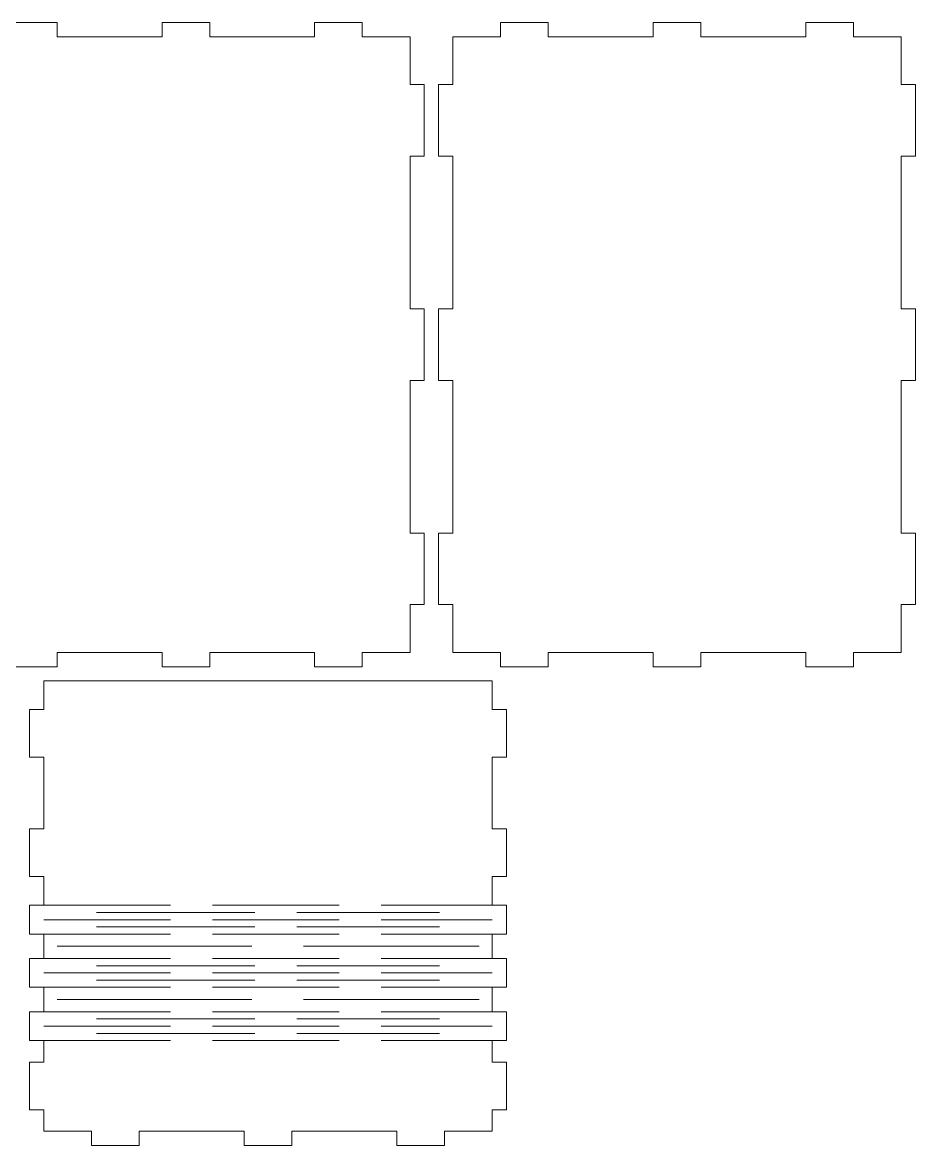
# Model space of a CAD drawing. Header units: millimetres. Extents: x -387 to 387, y -582 to 582.
# Drawn here: x 193.8 to 381.1, y 346.6 to 582 of the extents above; entities that cross this region are included whole.
import ezdxf

# ---------------------------------------------------------------- set-up
doc = ezdxf.new("R2010")
doc.units = ezdxf.units.MM
doc.header["$MEASUREMENT"] = 0
doc.layers.add('Camada 1', color=7, linetype='Continuous')

msp = doc.modelspace()

# ---------------------------------------------------------------- linework, layer by layer
at = {"layer": 'Camada 1', "color": 250, "lineweight": 20}
for points, knots in [([(275.094, 521.9729), (275.094, 521.9729), (275.094, 553.9729), (275.094, 553.9729), (275.094, 553.9729), (275.094, 553.9729), (278.094, 553.9729), (278.094, 553.9729), (278.094, 553.9729), (278.094, 553.9729), (278.094, 568.9729), (278.094, 568.9729), (278.094, 568.9729), (278.094, 568.9729), (275.094, 568.9729), (275.094, 568.9729), (275.094, 568.9729), (275.094, 568.9729), (275.094, 578.9729), (275.094, 578.9729), (275.094, 578.9729), (275.094, 578.9729), (265.094, 578.9729), (265.094, 578.9729), (265.094, 578.9729), (265.094, 578.9729), (265.094, 581.9729), (265.094, 581.9729), (265.094, 581.9729), (265.094, 581.9729), (255.094, 581.9729), (255.094, 581.9729), (255.094, 581.9729), (255.094, 581.9729), (255.094, 578.9729), (255.094, 578.9729), (255.094, 578.9729), (255.094, 578.9729), (233.094, 578.9729), (233.094, 578.9729), (233.094, 578.9729), (233.094, 578.9729), (233.094, 581.9729), (233.094, 581.9729), (233.094, 581.9729), (233.094, 581.9729), (223.094, 581.9729), (223.094, 581.9729), (223.094, 581.9729), (223.094, 581.9729), (223.094, 578.9729), (223.094, 578.9729), (223.094, 578.9729), (223.094, 578.9729), (201.094, 578.9729), (201.094, 578.9729), (201.094, 578.9729), (201.094, 578.9729), (201.094, 581.9729), (201.094, 581.9729), (201.094, 581.9729), (201.094, 581.9729), (191.094, 581.9729), (191.094, 581.9729), (191.094, 581.9729), (191.094, 581.9729), (191.094, 578.9729), (191.094, 578.9729), (191.094, 578.9729), (191.094, 578.9729), (181.094, 578.9729), (181.094, 578.9729), (181.094, 578.9729), (181.094, 578.9729), (181.094, 568.9729), (181.094, 568.9729), (181.094, 568.9729), (181.094, 568.9729), (178.094, 568.9729), (178.094, 568.9729), (178.094, 568.9729), (178.094, 568.9729), (178.094, 553.9729), (178.094, 553.9729), (178.094, 553.9729), (178.094, 553.9729), (181.094, 553.9729), (181.094, 553.9729), (181.094, 553.9729), (181.094, 553.9729), (181.094, 521.9729), (181.094, 521.9729), (181.094, 521.9729), (181.094, 521.9729), (178.094, 521.9729), (178.094, 521.9729), (178.094, 521.9729), (178.094, 521.9729), (178.094, 506.9729), (178.094, 506.9729), (178.094, 506.9729), (178.094, 506.9729), (181.094, 506.9729), (181.094, 506.9729), (181.094, 506.9729), (181.094, 506.9729), (181.094, 474.9729), (181.094, 474.9729), (181.094, 474.9729), (181.094, 474.9729), (178.094, 474.9729), (178.094, 474.9729), (178.094, 474.9729), (178.094, 474.9729), (178.094, 459.9729), (178.094, 459.9729), (178.094, 459.9729), (178.094, 459.9729), (181.094, 459.9729), (181.094, 459.9729), (181.094, 459.9729), (181.094, 459.9729), (181.094, 449.9729), (181.094, 449.9729), (181.094, 449.9729), (181.094, 449.9729), (191.094, 449.9729), (191.094, 449.9729), (191.094, 449.9729), (191.094, 449.9729), (191.094, 446.9729), (191.094, 446.9729), (191.094, 446.9729), (191.094, 446.9729), (201.094, 446.9729), (201.094, 446.9729), (201.094, 446.9729), (201.094, 446.9729), (201.094, 449.9729), (201.094, 449.9729), (201.094, 449.9729), (201.094, 449.9729), (223.094, 449.9729), (223.094, 449.9729), (223.094, 449.9729), (223.094, 449.9729), (223.094, 446.9729), (223.094, 446.9729), (223.094, 446.9729), (223.094, 446.9729), (233.094, 446.9729), (233.094, 446.9729), (233.094, 446.9729), (233.094, 446.9729), (233.094, 449.9729), (233.094, 449.9729), (233.094, 449.9729), (233.094, 449.9729), (255.094, 449.9729), (255.094, 449.9729), (255.094, 449.9729), (255.094, 449.9729), (255.094, 446.9729), (255.094, 446.9729), (255.094, 446.9729), (255.094, 446.9729), (265.094, 446.9729), (265.094, 446.9729), (265.094, 446.9729), (265.094, 446.9729), (265.094, 449.9729), (265.094, 449.9729), (265.094, 449.9729), (265.094, 449.9729), (275.094, 449.9729), (275.094, 449.9729), (275.094, 449.9729), (275.094, 449.9729), (275.094, 459.9729), (275.094, 459.9729), (275.094, 459.9729), (275.094, 459.9729), (278.094, 459.9729), (278.094, 459.9729), (278.094, 459.9729), (278.094, 459.9729), (278.094, 474.9729), (278.094, 474.9729), (278.094, 474.9729), (278.094, 474.9729), (275.094, 474.9729), (275.094, 474.9729), (275.094, 474.9729), (275.094, 474.9729), (275.094, 506.9729), (275.094, 506.9729), (275.094, 506.9729), (275.094, 506.9729), (278.094, 506.9729), (278.094, 506.9729), (278.094, 506.9729), (278.094, 506.9729), (278.094, 521.9729), (278.094, 521.9729), (278.094, 521.9729), (278.094, 521.9729), (275.094, 521.9729), (275.094, 521.9729)], [0, 0, 0, 0, 0.01886792, 0.01886792, 0.01886792, 0.01886792, 0.03773585, 0.03773585, 0.03773585, 0.03773585, 0.05660377, 0.05660377, 0.05660377, 0.05660377, 0.0754717, 0.0754717, 0.0754717, 0.0754717, 0.09433962, 0.09433962, 0.09433962, 0.09433962, 0.11320755, 0.11320755, 0.11320755, 0.11320755, 0.13207547, 0.13207547, 0.13207547, 0.13207547, 0.1509434, 0.1509434, 0.1509434, 0.1509434, 0.16981132, 0.16981132, 0.16981132, 0.16981132, 0.18867925, 0.18867925, 0.18867925, 0.18867925, 0.20754717, 0.20754717, 0.20754717, 0.20754717, 0.22641509, 0.22641509, 0.22641509, 0.22641509, 0.24528302, 0.24528302, 0.24528302, 0.24528302, 0.26415094, 0.26415094, 0.26415094, 0.26415094, 0.28301887, 0.28301887, 0.28301887, 0.28301887, 0.30188679, 0.30188679, 0.30188679, 0.30188679, 0.32075472, 0.32075472, 0.32075472, 0.32075472, 0.33962264, 0.33962264, 0.33962264, 0.33962264, 0.35849057, 0.35849057, 0.35849057, 0.35849057, 0.37735849, 0.37735849, 0.37735849, 0.37735849, 0.39622642, 0.39622642, 0.39622642, 0.39622642, 0.41509434, 0.41509434, 0.41509434, 0.41509434, 0.43396226, 0.43396226, 0.43396226, 0.43396226, 0.45283019, 0.45283019, 0.45283019, 0.45283019, 0.47169811, 0.47169811, 0.47169811, 0.47169811, 0.49056604, 0.49056604, 0.49056604, 0.49056604, 0.50943396, 0.50943396, 0.50943396, 0.50943396, 0.52830189, 0.52830189, 0.52830189, 0.52830189, 0.54716981, 0.54716981, 0.54716981, 0.54716981, 0.56603774, 0.56603774, 0.56603774, 0.56603774, 0.58490566, 0.58490566, 0.58490566, 0.58490566, 0.60377358, 0.60377358, 0.60377358, 0.60377358, 0.62264151, 0.62264151, 0.62264151, 0.62264151, 0.64150943, 0.64150943, 0.64150943, 0.64150943, 0.66037736, 0.66037736, 0.66037736, 0.66037736, 0.67924528, 0.67924528, 0.67924528, 0.67924528, 0.69811321, 0.69811321, 0.69811321, 0.69811321, 0.71698113, 0.71698113, 0.71698113, 0.71698113, 0.73584906, 0.73584906, 0.73584906, 0.73584906, 0.75471698, 0.75471698, 0.75471698, 0.75471698, 0.77358491, 0.77358491, 0.77358491, 0.77358491, 0.79245283, 0.79245283, 0.79245283, 0.79245283, 0.81132075, 0.81132075, 0.81132075, 0.81132075, 0.83018868, 0.83018868, 0.83018868, 0.83018868, 0.8490566, 0.8490566, 0.8490566, 0.8490566, 0.86792453, 0.86792453, 0.86792453, 0.86792453, 0.88679245, 0.88679245, 0.88679245, 0.88679245, 0.90566038, 0.90566038, 0.90566038, 0.90566038, 0.9245283, 0.9245283, 0.9245283, 0.9245283, 0.94339623, 0.94339623, 0.94339623, 0.94339623, 0.96226415, 0.96226415, 0.96226415, 0.96226415, 1, 1, 1, 1]), ([(284.094, 521.9729), (284.094, 521.9729), (284.094, 553.9729), (284.094, 553.9729), (284.094, 553.9729), (284.094, 553.9729), (281.094, 553.9729), (281.094, 553.9729), (281.094, 553.9729), (281.094, 553.9729), (281.094, 568.9729), (281.094, 568.9729), (281.094, 568.9729), (281.094, 568.9729), (284.094, 568.9729), (284.094, 568.9729), (284.094, 568.9729), (284.094, 568.9729), (284.094, 578.9729), (284.094, 578.9729), (284.094, 578.9729), (284.094, 578.9729), (294.094, 578.9729), (294.094, 578.9729), (294.094, 578.9729), (294.094, 578.9729), (294.094, 581.9729), (294.094, 581.9729), (294.094, 581.9729), (294.094, 581.9729), (304.094, 581.9729), (304.094, 581.9729), (304.094, 581.9729), (304.094, 581.9729), (304.094, 578.9729), (304.094, 578.9729), (304.094, 578.9729), (304.094, 578.9729), (326.094, 578.9729), (326.094, 578.9729), (326.094, 578.9729), (326.094, 578.9729), (326.094, 581.9729), (326.094, 581.9729), (326.094, 581.9729), (326.094, 581.9729), (336.094, 581.9729), (336.094, 581.9729), (336.094, 581.9729), (336.094, 581.9729), (336.094, 578.9729), (336.094, 578.9729), (336.094, 578.9729), (336.094, 578.9729), (358.094, 578.9729), (358.094, 578.9729), (358.094, 578.9729), (358.094, 578.9729), (358.094, 581.9729), (358.094, 581.9729), (358.094, 581.9729), (358.094, 581.9729), (368.094, 581.9729), (368.094, 581.9729), (368.094, 581.9729), (368.094, 581.9729), (368.094, 578.9729), (368.094, 578.9729), (368.094, 578.9729), (368.094, 578.9729), (378.094, 578.9729), (378.094, 578.9729), (378.094, 578.9729), (378.094, 578.9729), (378.094, 568.9729), (378.094, 568.9729), (378.094, 568.9729), (378.094, 568.9729), (381.094, 568.9729), (381.094, 568.9729), (381.094, 568.9729), (381.094, 568.9729), (381.094, 553.9729), (381.094, 553.9729), (381.094, 553.9729), (381.094, 553.9729), (378.094, 553.9729), (378.094, 553.9729), (378.094, 553.9729), (378.094, 553.9729), (378.094, 521.9729), (378.094, 521.9729), (378.094, 521.9729), (378.094, 521.9729), (381.094, 521.9729), (381.094, 521.9729), (381.094, 521.9729), (381.094, 521.9729), (381.094, 506.9729), (381.094, 506.9729), (381.094, 506.9729), (381.094, 506.9729), (378.094, 506.9729), (378.094, 506.9729), (378.094, 506.9729), (378.094, 506.9729), (378.094, 474.9729), (378.094, 474.9729), (378.094, 474.9729), (378.094, 474.9729), (381.094, 474.9729), (381.094, 474.9729), (381.094, 474.9729), (381.094, 474.9729), (381.094, 459.9729), (381.094, 459.9729), (381.094, 459.9729), (381.094, 459.9729), (378.094, 459.9729), (378.094, 459.9729), (378.094, 459.9729), (378.094, 459.9729), (378.094, 449.9729), (378.094, 449.9729), (378.094, 449.9729), (378.094, 449.9729), (368.094, 449.9729), (368.094, 449.9729), (368.094, 449.9729), (368.094, 449.9729), (368.094, 446.9729), (368.094, 446.9729), (368.094, 446.9729), (368.094, 446.9729), (358.094, 446.9729), (358.094, 446.9729), (358.094, 446.9729), (358.094, 446.9729), (358.094, 449.9729), (358.094, 449.9729), (358.094, 449.9729), (358.094, 449.9729), (336.094, 449.9729), (336.094, 449.9729), (336.094, 449.9729), (336.094, 449.9729), (336.094, 446.9729), (336.094, 446.9729), (336.094, 446.9729), (336.094, 446.9729), (326.094, 446.9729), (326.094, 446.9729), (326.094, 446.9729), (326.094, 446.9729), (326.094, 449.9729), (326.094, 449.9729), (326.094, 449.9729), (326.094, 449.9729), (304.094, 449.9729), (304.094, 449.9729), (304.094, 449.9729), (304.094, 449.9729), (304.094, 446.9729), (304.094, 446.9729), (304.094, 446.9729), (304.094, 446.9729), (294.094, 446.9729), (294.094, 446.9729), (294.094, 446.9729), (294.094, 446.9729), (294.094, 449.9729), (294.094, 449.9729), (294.094, 449.9729), (294.094, 449.9729), (284.094, 449.9729), (284.094, 449.9729), (284.094, 449.9729), (284.094, 449.9729), (284.094, 459.9729), (284.094, 459.9729), (284.094, 459.9729), (284.094, 459.9729), (281.094, 459.9729), (281.094, 459.9729), (281.094, 459.9729), (281.094, 459.9729), (281.094, 474.9729), (281.094, 474.9729), (281.094, 474.9729), (281.094, 474.9729), (284.094, 474.9729), (284.094, 474.9729), (284.094, 474.9729), (284.094, 474.9729), (284.094, 506.9729), (284.094, 506.9729), (284.094, 506.9729), (284.094, 506.9729), (281.094, 506.9729), (281.094, 506.9729), (281.094, 506.9729), (281.094, 506.9729), (281.094, 521.9729), (281.094, 521.9729), (281.094, 521.9729), (281.094, 521.9729), (284.094, 521.9729), (284.094, 521.9729)], [0, 0, 0, 0, 0.01886792, 0.01886792, 0.01886792, 0.01886792, 0.03773585, 0.03773585, 0.03773585, 0.03773585, 0.05660377, 0.05660377, 0.05660377, 0.05660377, 0.0754717, 0.0754717, 0.0754717, 0.0754717, 0.09433962, 0.09433962, 0.09433962, 0.09433962, 0.11320755, 0.11320755, 0.11320755, 0.11320755, 0.13207547, 0.13207547, 0.13207547, 0.13207547, 0.1509434, 0.1509434, 0.1509434, 0.1509434, 0.16981132, 0.16981132, 0.16981132, 0.16981132, 0.18867925, 0.18867925, 0.18867925, 0.18867925, 0.20754717, 0.20754717, 0.20754717, 0.20754717, 0.22641509, 0.22641509, 0.22641509, 0.22641509, 0.24528302, 0.24528302, 0.24528302, 0.24528302, 0.26415094, 0.26415094, 0.26415094, 0.26415094, 0.28301887, 0.28301887, 0.28301887, 0.28301887, 0.30188679, 0.30188679, 0.30188679, 0.30188679, 0.32075472, 0.32075472, 0.32075472, 0.32075472, 0.33962264, 0.33962264, 0.33962264, 0.33962264, 0.35849057, 0.35849057, 0.35849057, 0.35849057, 0.37735849, 0.37735849, 0.37735849, 0.37735849, 0.39622642, 0.39622642, 0.39622642, 0.39622642, 0.41509434, 0.41509434, 0.41509434, 0.41509434, 0.43396226, 0.43396226, 0.43396226, 0.43396226, 0.45283019, 0.45283019, 0.45283019, 0.45283019, 0.47169811, 0.47169811, 0.47169811, 0.47169811, 0.49056604, 0.49056604, 0.49056604, 0.49056604, 0.50943396, 0.50943396, 0.50943396, 0.50943396, 0.52830189, 0.52830189, 0.52830189, 0.52830189, 0.54716981, 0.54716981, 0.54716981, 0.54716981, 0.56603774, 0.56603774, 0.56603774, 0.56603774, 0.58490566, 0.58490566, 0.58490566, 0.58490566, 0.60377358, 0.60377358, 0.60377358, 0.60377358, 0.62264151, 0.62264151, 0.62264151, 0.62264151, 0.64150943, 0.64150943, 0.64150943, 0.64150943, 0.66037736, 0.66037736, 0.66037736, 0.66037736, 0.67924528, 0.67924528, 0.67924528, 0.67924528, 0.69811321, 0.69811321, 0.69811321, 0.69811321, 0.71698113, 0.71698113, 0.71698113, 0.71698113, 0.73584906, 0.73584906, 0.73584906, 0.73584906, 0.75471698, 0.75471698, 0.75471698, 0.75471698, 0.77358491, 0.77358491, 0.77358491, 0.77358491, 0.79245283, 0.79245283, 0.79245283, 0.79245283, 0.81132075, 0.81132075, 0.81132075, 0.81132075, 0.83018868, 0.83018868, 0.83018868, 0.83018868, 0.8490566, 0.8490566, 0.8490566, 0.8490566, 0.86792453, 0.86792453, 0.86792453, 0.86792453, 0.88679245, 0.88679245, 0.88679245, 0.88679245, 0.90566038, 0.90566038, 0.90566038, 0.90566038, 0.9245283, 0.9245283, 0.9245283, 0.9245283, 0.94339623, 0.94339623, 0.94339623, 0.94339623, 0.96226415, 0.96226415, 0.96226415, 0.96226415, 1, 1, 1, 1]), ([(295.3318, 402.9731), (295.3318, 402.9731), (295.3318, 412.973), (295.3318, 412.973), (295.3318, 412.973), (295.3318, 412.973), (292.3318, 412.973), (292.3318, 412.973), (292.3318, 412.973), (292.3318, 412.973), (292.3318, 427.973), (292.3318, 427.973), (292.3318, 427.973), (292.3318, 427.973), (295.3318, 427.973), (295.3318, 427.973), (295.3318, 427.973), (295.3318, 427.973), (295.3318, 437.9729), (295.3318, 437.9729), (295.3318, 437.9729), (295.3318, 437.9729), (292.3318, 437.9729), (292.3318, 437.9729), (292.3318, 437.9729), (292.3318, 437.9729), (292.3318, 443.9729), (292.3318, 443.9729), (292.3318, 443.9729), (292.3318, 443.9729), (198.3322, 443.9729), (198.3322, 443.9729), (198.3322, 443.9729), (198.3322, 443.9729), (198.3322, 437.9729), (198.3322, 437.9729), (198.3322, 437.9729), (198.3322, 437.9729), (195.3322, 437.9729), (195.3322, 437.9729), (195.3322, 437.9729), (195.3322, 437.9729), (195.3322, 427.973), (195.3322, 427.973), (195.3322, 427.973), (195.3322, 427.973), (198.3322, 427.973), (198.3322, 427.973), (198.3322, 427.973), (198.3322, 427.973), (198.3322, 412.973), (198.3322, 412.973), (198.3322, 412.973), (198.3322, 412.973), (195.3322, 412.973), (195.3322, 412.973), (195.3322, 412.973), (195.3322, 412.973), (195.3322, 402.9731), (195.3322, 402.9731), (195.3322, 402.9731), (195.3322, 402.9731), (198.3322, 402.9731), (198.3322, 402.9731), (198.3322, 402.9731), (198.3322, 402.9731), (198.3322, 396.9731), (198.3322, 396.9731), (198.3322, 396.9731), (198.3322, 396.9731), (195.3322, 396.9731), (195.3322, 396.9731), (195.3322, 396.9731), (195.3322, 396.9731), (195.3322, 390.9283), (195.3322, 390.9283), (195.3322, 390.9283), (195.3322, 390.9283), (198.3322, 390.9283), (198.3322, 390.9283), (198.3322, 390.9283), (198.3322, 390.9283), (198.3322, 385.8191), (198.3322, 385.8191), (198.3322, 385.8191), (198.3322, 385.8191), (195.3322, 385.8191), (195.3322, 385.8191), (195.3322, 385.8191), (195.3322, 385.8191), (195.3322, 379.7744), (195.3322, 379.7744), (195.3322, 379.7744), (195.3322, 379.7744), (198.3322, 379.7744), (198.3322, 379.7744), (198.3322, 379.7744), (198.3322, 379.7744), (198.3322, 374.6652), (198.3322, 374.6652), (198.3322, 374.6652), (198.3322, 374.6652), (195.3322, 374.6652), (195.3322, 374.6652), (195.3322, 374.6652), (195.3322, 374.6652), (195.3322, 368.6204), (195.3322, 368.6204), (195.3322, 368.6204), (195.3322, 368.6204), (198.3322, 368.6204), (198.3322, 368.6204), (198.3322, 368.6204), (198.3322, 368.6204), (198.3322, 364.1204), (198.3322, 364.1204), (198.3322, 364.1204), (198.3322, 364.1204), (195.3322, 364.1204), (195.3322, 364.1204), (195.3322, 364.1204), (195.3322, 364.1204), (195.3322, 354.1205), (195.3322, 354.1205), (195.3322, 354.1205), (195.3322, 354.1205), (198.3322, 354.1205), (198.3322, 354.1205), (198.3322, 354.1205), (198.3322, 354.1205), (198.3322, 349.6205), (198.3322, 349.6205), (198.3322, 349.6205), (198.3322, 349.6205), (208.3321, 349.6205), (208.3321, 349.6205), (208.3321, 349.6205), (208.3321, 349.6205), (208.3321, 346.6205), (208.3321, 346.6205), (208.3321, 346.6205), (208.3321, 346.6205), (218.3321, 346.6205), (218.3321, 346.6205), (218.3321, 346.6205), (218.3321, 346.6205), (218.3321, 349.6205), (218.3321, 349.6205), (218.3321, 349.6205), (218.3321, 349.6205), (240.332, 349.6205), (240.332, 349.6205), (240.332, 349.6205), (240.332, 349.6205), (240.332, 346.6205), (240.332, 346.6205), (240.332, 346.6205), (240.332, 346.6205), (250.332, 346.6205), (250.332, 346.6205), (250.332, 346.6205), (250.332, 346.6205), (250.332, 349.6205), (250.332, 349.6205), (250.332, 349.6205), (250.332, 349.6205), (272.3319, 349.6205), (272.3319, 349.6205), (272.3319, 349.6205), (272.3319, 349.6205), (272.3319, 346.6205), (272.3319, 346.6205), (272.3319, 346.6205), (272.3319, 346.6205), (282.3319, 346.6205), (282.3319, 346.6205), (282.3319, 346.6205), (282.3319, 346.6205), (282.3319, 349.6205), (282.3319, 349.6205), (282.3319, 349.6205), (282.3319, 349.6205), (292.3318, 349.6205), (292.3318, 349.6205), (292.3318, 349.6205), (292.3318, 349.6205), (292.3318, 354.1205), (292.3318, 354.1205), (292.3318, 354.1205), (292.3318, 354.1205), (295.3318, 354.1205), (295.3318, 354.1205), (295.3318, 354.1205), (295.3318, 354.1205), (295.3318, 364.1204), (295.3318, 364.1204), (295.3318, 364.1204), (295.3318, 364.1204), (292.3318, 364.1204), (292.3318, 364.1204), (292.3318, 364.1204), (292.3318, 364.1204), (292.3318, 368.6204), (292.3318, 368.6204), (292.3318, 368.6204), (292.3318, 368.6204), (295.3318, 368.6204), (295.3318, 368.6204), (295.3318, 368.6204), (295.3318, 368.6204), (295.3318, 374.6652), (295.3318, 374.6652), (295.3318, 374.6652), (295.3318, 374.6652), (292.3318, 374.6652), (292.3318, 374.6652), (292.3318, 374.6652), (292.3318, 374.6652), (292.3318, 379.7744), (292.3318, 379.7744), (292.3318, 379.7744), (292.3318, 379.7744), (295.3318, 379.7744), (295.3318, 379.7744), (295.3318, 379.7744), (295.3318, 379.7744), (295.3318, 385.8191), (295.3318, 385.8191), (295.3318, 385.8191), (295.3318, 385.8191), (292.3318, 385.8191), (292.3318, 385.8191), (292.3318, 385.8191), (292.3318, 385.8191), (292.3318, 390.9283), (292.3318, 390.9283), (292.3318, 390.9283), (292.3318, 390.9283), (295.3318, 390.9283), (295.3318, 390.9283), (295.3318, 390.9283), (295.3318, 390.9283), (295.3318, 396.9731), (295.3318, 396.9731), (295.3318, 396.9731), (295.3318, 396.9731), (292.3318, 396.9731), (292.3318, 396.9731), (292.3318, 396.9731), (292.3318, 396.9731), (292.3318, 402.9731), (292.3318, 402.9731), (292.3318, 402.9731), (292.3318, 402.9731), (295.3318, 402.9731), (295.3318, 402.9731)], [0, 0, 0, 0, 0.01538462, 0.01538462, 0.01538462, 0.01538462, 0.03076923, 0.03076923, 0.03076923, 0.03076923, 0.04615385, 0.04615385, 0.04615385, 0.04615385, 0.06153846, 0.06153846, 0.06153846, 0.06153846, 0.07692308, 0.07692308, 0.07692308, 0.07692308, 0.09230769, 0.09230769, 0.09230769, 0.09230769, 0.10769231, 0.10769231, 0.10769231, 0.10769231, 0.12307692, 0.12307692, 0.12307692, 0.12307692, 0.13846154, 0.13846154, 0.13846154, 0.13846154, 0.15384615, 0.15384615, 0.15384615, 0.15384615, 0.16923077, 0.16923077, 0.16923077, 0.16923077, 0.18461538, 0.18461538, 0.18461538, 0.18461538, 0.2, 0.2, 0.2, 0.2, 0.21538462, 0.21538462, 0.21538462, 0.21538462, 0.23076923, 0.23076923, 0.23076923, 0.23076923, 0.24615385, 0.24615385, 0.24615385, 0.24615385, 0.26153846, 0.26153846, 0.26153846, 0.26153846, 0.27692308, 0.27692308, 0.27692308, 0.27692308, 0.29230769, 0.29230769, 0.29230769, 0.29230769, 0.30769231, 0.30769231, 0.30769231, 0.30769231, 0.32307692, 0.32307692, 0.32307692, 0.32307692, 0.33846154, 0.33846154, 0.33846154, 0.33846154, 0.35384615, 0.35384615, 0.35384615, 0.35384615, 0.36923077, 0.36923077, 0.36923077, 0.36923077, 0.38461538, 0.38461538, 0.38461538, 0.38461538, 0.4, 0.4, 0.4, 0.4, 0.41538462, 0.41538462, 0.41538462, 0.41538462, 0.43076923, 0.43076923, 0.43076923, 0.43076923, 0.44615385, 0.44615385, 0.44615385, 0.44615385, 0.46153846, 0.46153846, 0.46153846, 0.46153846, 0.47692308, 0.47692308, 0.47692308, 0.47692308, 0.49230769, 0.49230769, 0.49230769, 0.49230769, 0.50769231, 0.50769231, 0.50769231, 0.50769231, 0.52307692, 0.52307692, 0.52307692, 0.52307692, 0.53846154, 0.53846154, 0.53846154, 0.53846154, 0.55384615, 0.55384615, 0.55384615, 0.55384615, 0.56923077, 0.56923077, 0.56923077, 0.56923077, 0.58461538, 0.58461538, 0.58461538, 0.58461538, 0.6, 0.6, 0.6, 0.6, 0.61538462, 0.61538462, 0.61538462, 0.61538462, 0.63076923, 0.63076923, 0.63076923, 0.63076923, 0.64615385, 0.64615385, 0.64615385, 0.64615385, 0.66153846, 0.66153846, 0.66153846, 0.66153846, 0.67692308, 0.67692308, 0.67692308, 0.67692308, 0.69230769, 0.69230769, 0.69230769, 0.69230769, 0.70769231, 0.70769231, 0.70769231, 0.70769231, 0.72307692, 0.72307692, 0.72307692, 0.72307692, 0.73846154, 0.73846154, 0.73846154, 0.73846154, 0.75384615, 0.75384615, 0.75384615, 0.75384615, 0.76923077, 0.76923077, 0.76923077, 0.76923077, 0.78461538, 0.78461538, 0.78461538, 0.78461538, 0.8, 0.8, 0.8, 0.8, 0.81538462, 0.81538462, 0.81538462, 0.81538462, 0.83076923, 0.83076923, 0.83076923, 0.83076923, 0.84615385, 0.84615385, 0.84615385, 0.84615385, 0.86153846, 0.86153846, 0.86153846, 0.86153846, 0.87692308, 0.87692308, 0.87692308, 0.87692308, 0.89230769, 0.89230769, 0.89230769, 0.89230769, 0.90769231, 0.90769231, 0.90769231, 0.90769231, 0.92307692, 0.92307692, 0.92307692, 0.92307692, 0.93846154, 0.93846154, 0.93846154, 0.93846154, 0.95384615, 0.95384615, 0.95384615, 0.95384615, 0.96923077, 0.96923077, 0.96923077, 0.96923077, 1, 1, 1, 1])]:
    msp.add_open_spline(points, degree=3, knots=knots, dxfattribs=at)
for points in [[(198.3322, 396.9731), (198.3322, 396.9731), (224.8628, 396.9731), (224.8628, 396.9731)], [(209.3867, 395.4619), (209.3867, 395.4619), (242.5499, 395.4619), (242.5499, 395.4619)], [(233.7063, 396.9731), (233.7063, 396.9731), (260.2367, 396.9731), (260.2367, 396.9731)], [(251.3933, 395.4619), (251.3933, 395.4619), (281.2773, 395.4619), (281.2773, 395.4619)], [(269.0804, 396.9731), (269.0804, 396.9731), (292.3318, 396.9731), (292.3318, 396.9731)], [(198.3322, 393.9508), (198.3322, 393.9508), (224.8628, 393.9508), (224.8628, 393.9508)], [(233.7063, 393.9508), (233.7063, 393.9508), (260.2367, 393.9508), (260.2367, 393.9508)], [(269.0804, 393.9508), (269.0804, 393.9508), (292.3318, 393.9508), (292.3318, 393.9508)], [(198.3322, 390.9283), (198.3322, 390.9283), (224.8628, 390.9283), (224.8628, 390.9283)], [(209.3867, 392.4395), (209.3867, 392.4395), (242.5499, 392.4395), (242.5499, 392.4395)], [(233.7063, 390.9283), (233.7063, 390.9283), (260.2367, 390.9283), (260.2367, 390.9283)], [(251.3933, 392.4395), (251.3933, 392.4395), (281.2773, 392.4395), (281.2773, 392.4395)], [(269.0804, 390.9283), (269.0804, 390.9283), (292.3318, 390.9283), (292.3318, 390.9283)], [(201.0777, 388.3737), (201.0777, 388.3737), (241.9068, 388.3737), (241.9068, 388.3737)], [(252.7944, 388.3737), (252.7944, 388.3737), (289.5863, 388.3737), (289.5863, 388.3737)], [(198.3322, 385.8192), (198.3322, 385.8192), (224.8628, 385.8192), (224.8628, 385.8192)], [(209.3867, 384.308), (209.3867, 384.308), (242.5499, 384.308), (242.5499, 384.308)], [(233.7063, 385.8192), (233.7063, 385.8192), (260.2367, 385.8192), (260.2367, 385.8192)], [(251.3933, 384.308), (251.3933, 384.308), (281.2773, 384.308), (281.2773, 384.308)], [(269.0804, 385.8192), (269.0804, 385.8192), (292.3318, 385.8192), (292.3318, 385.8192)], [(198.3322, 382.7969), (198.3322, 382.7969), (224.8628, 382.7969), (224.8628, 382.7969)], [(209.3867, 381.2856), (209.3867, 381.2856), (242.5499, 381.2856), (242.5499, 381.2856)], [(233.7063, 382.7969), (233.7063, 382.7969), (260.2367, 382.7969), (260.2367, 382.7969)], [(251.3933, 381.2856), (251.3933, 381.2856), (281.2773, 381.2856), (281.2773, 381.2856)], [(269.0804, 382.7969), (269.0804, 382.7969), (292.3318, 382.7969), (292.3318, 382.7969)], [(198.3322, 379.7744), (198.3322, 379.7744), (224.8628, 379.7744), (224.8628, 379.7744)], [(233.7063, 379.7744), (233.7063, 379.7744), (260.2367, 379.7744), (260.2367, 379.7744)], [(269.0804, 379.7744), (269.0804, 379.7744), (292.3318, 379.7744), (292.3318, 379.7744)], [(201.0777, 377.2198), (201.0777, 377.2198), (241.9068, 377.2198), (241.9068, 377.2198)], [(252.7944, 377.2198), (252.7944, 377.2198), (289.5863, 377.2198), (289.5863, 377.2198)], [(198.3322, 374.6653), (198.3322, 374.6653), (224.8628, 374.6653), (224.8628, 374.6653)], [(233.7063, 374.6653), (233.7063, 374.6653), (260.2367, 374.6653), (260.2367, 374.6653)], [(269.0804, 374.6653), (269.0804, 374.6653), (292.3318, 374.6653), (292.3318, 374.6653)], [(209.3867, 373.1541), (209.3867, 373.1541), (242.5499, 373.1541), (242.5499, 373.1541)], [(251.3933, 373.1541), (251.3933, 373.1541), (281.2773, 373.1541), (281.2773, 373.1541)], [(198.3322, 371.643), (198.3322, 371.643), (224.8628, 371.643), (224.8628, 371.643)], [(209.3867, 370.1317), (209.3867, 370.1317), (242.5499, 370.1317), (242.5499, 370.1317)], [(233.7063, 371.643), (233.7063, 371.643), (260.2367, 371.643), (260.2367, 371.643)], [(251.3933, 370.1317), (251.3933, 370.1317), (281.2773, 370.1317), (281.2773, 370.1317)], [(269.0804, 371.643), (269.0804, 371.643), (292.3318, 371.643), (292.3318, 371.643)], [(198.3322, 368.6205), (198.3322, 368.6205), (224.8628, 368.6205), (224.8628, 368.6205)], [(233.7063, 368.6205), (233.7063, 368.6205), (260.2367, 368.6205), (260.2367, 368.6205)], [(269.0804, 368.6205), (269.0804, 368.6205), (292.3318, 368.6205), (292.3318, 368.6205)]]:
    msp.add_open_spline(points, degree=3, dxfattribs=at)

doc.saveas('drawing.dxf')
